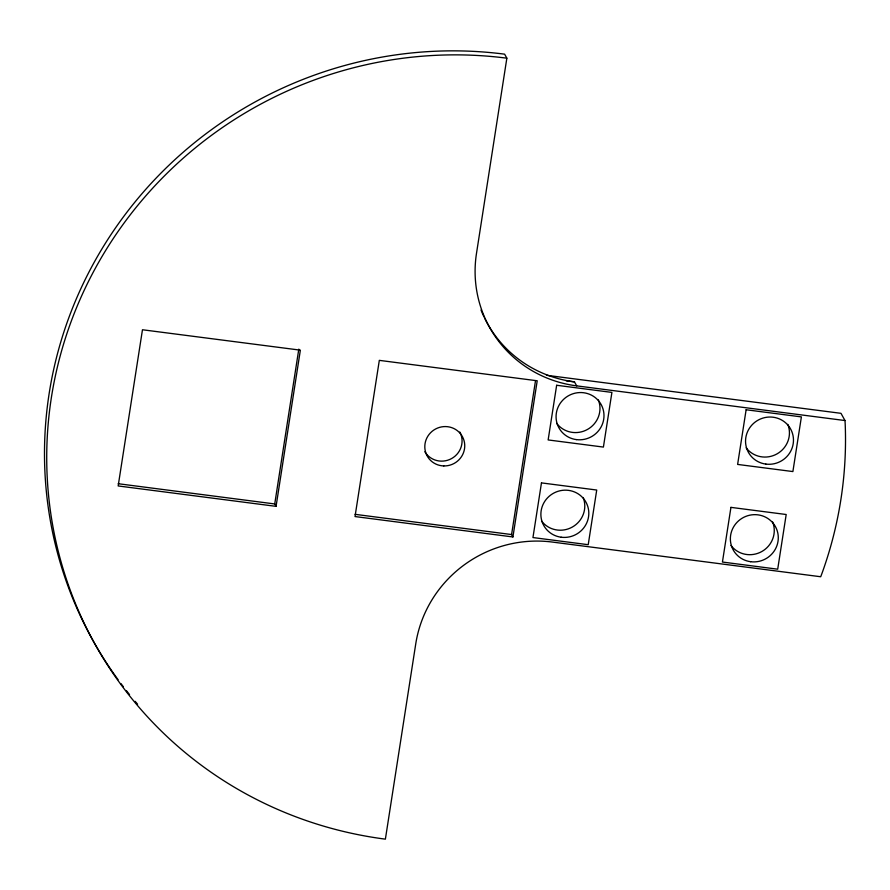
<?xml version="1.0" encoding="UTF-8"?>
<svg xmlns="http://www.w3.org/2000/svg" width="890" height="890" viewBox="0 0 890 890"><rect width="100%" height="100%" fill="white"/><g stroke="black" fill="none" stroke-linecap="round" stroke-linejoin="round"><path stroke-width="1.33" d="M276.067 506.354L300.364 350.159L142.467 329.756L118.17 485.951L276.067 506.354L274.732 503.951L298.806 349.125M506.855 58.184L476.484 253.428A120.562 117.38 -29.1 0 0 576.687 385.871L844.999 420.547L845.2 424.096A401.88 391.266 -29.1 0 1 821.971 573.383L820.702 576.742L552.39 542.066A120.562 117.38 -29.1 0 0 415.741 643.904L385.381 839.148A401.88 391.266 -29.1 0 1 51.364 397.652A401.88 391.266 -29.1 0 1 506.855 58.184L504.619 54.168A401.88 391.266 -29.1 0 0 104.097 245.362A401.88 391.266 -29.1 0 0 118.059 679.66M512.918 536.959L537.215 380.775L379.318 360.361L355.021 516.556L512.918 536.959L511.583 534.556L535.446 381.109M546.46 375.269L840.983 413.327L844.999 420.547M566.196 380.798L574.462 381.866L576.687 385.871M118.203 483.715L274.732 503.951M355.054 514.331L511.583 534.556M459.852 432.039A20.092 19.558 -29.1 0 1 451.708 458.495A20.092 19.558 -29.1 0 1 424.853 451.753M137.594 704.201A401.88 391.266 -29.1 0 1 135.147 701.342M129.54 694.578A401.88 391.266 -29.1 0 1 126.402 690.651M123.321 686.691A401.88 391.266 -29.1 0 1 121.051 683.687M574.462 381.866A120.562 117.38 -29.1 0 1 484.649 318.231M484.093 317.074A120.562 117.38 -29.1 0 1 481.012 310.031M583.161 497.521A24.108 23.474 -29.1 0 1 572.359 527.036A24.108 23.474 -29.1 0 1 541.498 520.984M787.817 424.385A24.108 23.474 -29.1 0 1 777.015 453.889A24.108 23.474 -29.1 0 1 746.165 447.848M598.347 399.899A24.108 23.474 -29.1 0 1 587.534 429.414A24.108 23.474 -29.1 0 1 556.684 423.362M772.642 522.007A24.108 23.474 -29.1 0 1 761.829 551.522A24.108 23.474 -29.1 0 1 730.979 545.47M541.465 482.892L532.954 537.56L588.223 544.702L596.723 490.034L541.465 482.892M556.651 385.27L548.14 439.938L603.409 447.08L611.908 392.412L556.651 385.27M730.935 507.367L722.435 562.046L777.704 569.188L786.193 514.509L730.935 507.367M746.12 409.756L737.621 464.424L792.89 471.567L801.389 416.898L746.12 409.756M443.821 465.937A20.092 19.558 -29.1 0 0 462.533 436.845A20.092 19.558 -29.1 0 0 427.979 435.989A20.092 19.558 -29.1 0 0 443.821 465.937M561.201 537.226A24.108 23.474 -29.1 0 0 587.178 504.73A24.108 23.474 -29.1 0 0 546.149 499.435A24.108 23.474 -29.1 0 0 561.201 537.226M765.856 464.091A24.108 23.474 -29.1 0 0 791.844 431.594A24.108 23.474 -29.1 0 0 750.815 426.299A24.108 23.474 -29.1 0 0 765.856 464.091M576.386 439.604A24.108 23.474 -29.1 0 0 602.363 407.119A24.108 23.474 -29.1 0 0 561.334 401.813A24.108 23.474 -29.1 0 0 576.386 439.604M750.682 561.712A24.108 23.474 -29.1 0 0 776.659 529.227A24.108 23.474 -29.1 0 0 735.63 523.921A24.108 23.474 -29.1 0 0 750.682 561.712"/></g></svg>
